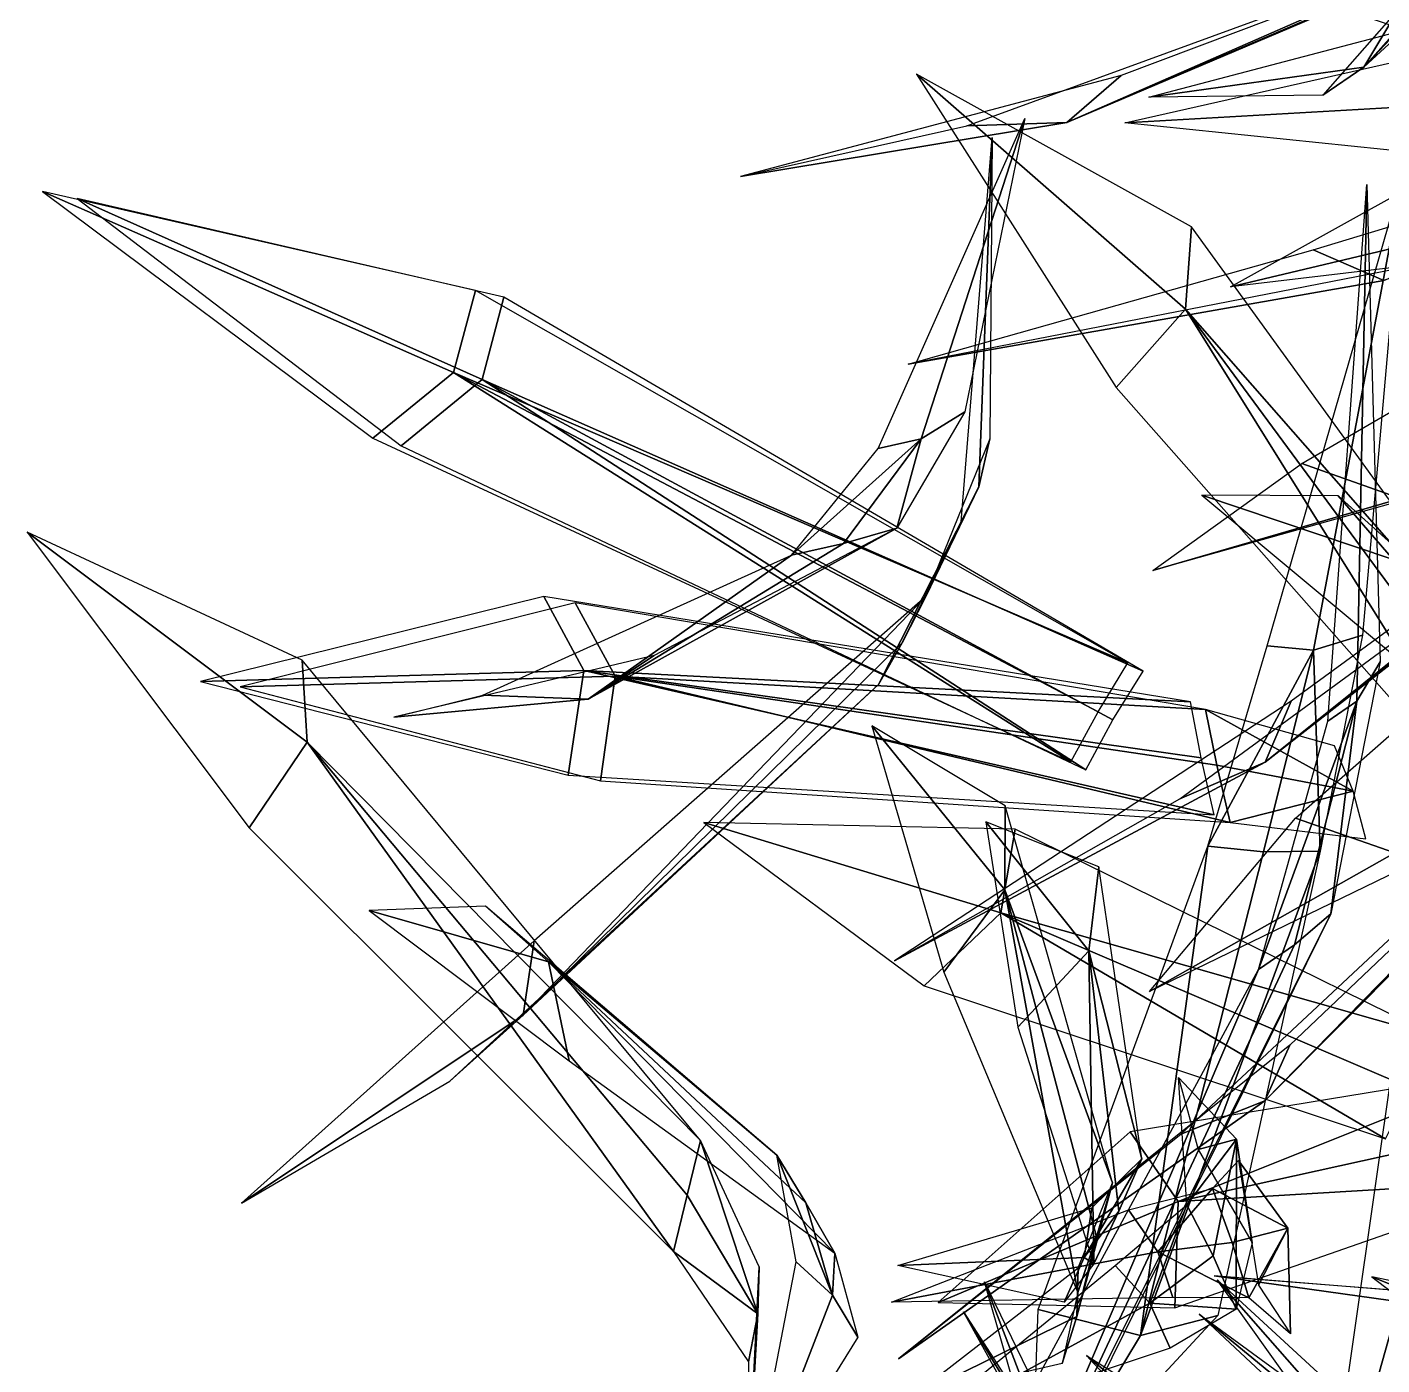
# Model space of a CAD drawing. Extents: x -26.4 to 26.4, y -33.5 to 33.5.
# Drawn here: x -26.1 to -16.46, y 8.46 to 17.98 of the extents above; entities that cross this region are included whole.
import ezdxf

# ---------------------------------------------------------------- set-up
doc = ezdxf.new("R2010")
doc.units = 0

msp = doc.modelspace()

# ---------------------------------------------------------------- linework, layer by layer
at = {"layer": 'weed040', "color": 3}
for points in [[(-14.78527, 18.96496, -4.62359), (-18.31591, 17.63452, 3.82781), (-18.70117, 17.2987, 3.50848)], [(-14.78527, 18.96496, -4.62359), (-18.70117, 17.2987, 3.50848), (-15.12475, 18.83276, -4.81475)], [(-15.12475, 18.83276, -4.81475), (-18.70117, 17.2987, 3.50848), (-15.44519, 18.72766, -5.06341)], [(-15.44519, 18.72766, -5.06341), (-18.70117, 17.2987, 3.50848), (-19.41235, 17.27636, 3.25286)], [(-15.66638, 18.54492, -4.42913), (-15.9956, 18.32775, -4.30828), (-16.59033, 17.69201, -7.05596)], [(-16.3695, 17.9392, -7.21453), (-15.66638, 18.54492, -4.42913), (-16.59033, 17.69201, -7.05596)], [(-16.59033, 17.69201, -7.05596), (-15.9956, 18.32775, -4.30828), (-16.34167, 18.10803, -4.25372)], [(-10.66357, 18.30102, -8.1026), (-16.44824, 16.1759, -2.41094), (-16.95104, 16.39489, -2.81744)], [(-14.76989, 17.97949, -6.05255), (-15.08081, 17.82348, -6.00933), (-16.60314, 18.29223, -10.82904)], [(-16.79174, 18.12414, -10.71771), (-14.34179, 18.02819, -6.28692), (-14.35937, 17.66088, -6.23052)], [(-14.35937, 17.66088, -6.23052), (-14.49121, 17.33862, -6.26239), (-16.79174, 18.12414, -10.71771)], [(-16.59033, 17.69201, -7.05596), (-16.34167, 18.10803, -4.25372), (-16.8811, 17.49316, -7.0252)], [(-18.11816, 17.47961, -11.94671), (-16.3695, 17.9392, -7.21453), (-16.59033, 17.69201, -7.05596)], [(-18.28881, 17.29724, -11.83831), (-16.15893, 17.77734, -7.26763), (-16.13146, 17.41992, -7.18707)], [(-21.02404, 16.91455, 7.74517), (-18.70117, 17.2987, 3.50848), (-18.31591, 17.63452, 3.82781)], [(-19.77124, 17.64367, 5.19927), (-18.35217, 15.41528, 1.21087), (-17.85705, 15.97192, 1.0783)], [(-19.77124, 17.64367, 5.19927), (-17.85705, 15.97192, 1.0783), (-17.81494, 16.55639, 0.93585)], [(-16.59033, 17.69201, -7.05596), (-16.8811, 17.49316, -7.0252), (-18.11816, 17.47961, -11.94671)], [(-16.13146, 17.41992, -7.18707), (-16.22082, 17.08264, -7.20684), (-18.28881, 17.29724, -11.83831)], [(-21.02404, 16.91455, 7.74517), (-19.41235, 17.27636, 3.25286), (-18.70117, 17.2987, 3.50848)], [(-19.73754, 15.0498, -8.65521), (-20.04296, 14.97949, -8.81378), (-19.00109, 17.3269, -12.06427)], [(-19.00109, 17.3269, -12.06427), (-19.42736, 15.24169, -8.59185), (-19.73754, 15.0498, -8.65521)], [(-17.53808, 16.13159, 2.80792), (-15.48547, 17.2716, -0.82122), (-15.10278, 16.708, -0.78387)], [(-19.32666, 14.70776, -8.76287), (-19.45263, 14.45983, -8.97235), (-19.23254, 17.19177, -12.11993)], [(-19.23254, 17.19177, -12.11993), (-19.24975, 15.05053, -8.65411), (-19.32666, 14.70776, -8.76287)], [(-16.94848, 13.54687, -5.7442), (-17.27661, 13.578, -5.85699), (-16.30908, 16.93066, -9.54217)], [(-16.30908, 16.93066, -9.54217), (-16.59875, 13.65344, -5.69036), (-16.94848, 13.54687, -5.7442)], [(-25.9873, 16.80834, -0.83404), (-23.63732, 15.05383, -4.61553), (-23.06311, 15.52148, -4.47528)], [(-25.9873, 16.80834, -0.83404), (-23.06311, 15.52148, -4.47528), (-22.90783, 16.10522, -4.46502)], [(-16.6394, 13.18432, -6.01519), (-16.84484, 13.04113, -6.25872), (-16.56762, 16.85815, -9.58758)], [(-16.56762, 16.85815, -9.58758), (-16.47387, 13.46228, -5.83465), (-16.6394, 13.18432, -6.01519)], [(-25.74121, 16.75964, -0.49639), (-22.85986, 15.47167, -4.17352), (-22.70532, 16.05651, -4.16876)], [(-25.74121, 16.75964, -0.49639), (-23.43518, 15, -4.30206), (-22.85986, 15.47167, -4.17352)], [(-17.53808, 16.13159, 2.80792), (-15.10278, 16.708, -0.78387), (-14.71606, 16.46447, -0.48577)], [(-13.88586, 16.69995, -6.26202), (-16.32922, 14.62609, 2.44647), (-17.03088, 14.87402, 2.33001)], [(-15.18701, 12.92651, -7.16436), (-17.81494, 16.55639, 0.93585), (-17.85705, 15.97192, 1.0783)], [(-19.82983, 15.58154, 0.3023), (-16.95104, 16.39489, -2.81744), (-16.44824, 16.1759, -2.41094)], [(-19.82983, 15.58154, 0.3023), (-16.44824, 16.1759, -2.41094), (-16.1798, 16.29125, -1.94842)], [(-18.26794, 13.45495, -12.02728), (-22.90783, 16.10522, -4.46502), (-23.06311, 15.52148, -4.47528)], [(-13.05676, 16.14074, -6.16351), (-17.10668, 13.18395, 1.62066), (-17.29125, 12.75, 1.24383)], [(-13.05676, 16.14074, -6.16351), (-17.29125, 12.75, 1.24383), (-13.2893, 15.90417, -6.40447)], [(-18.15991, 13.39782, -11.78448), (-22.70532, 16.05651, -4.16876), (-22.85986, 15.47167, -4.17352)], [(-15.48291, 12.16369, -7.04864), (-17.85705, 15.97192, 1.0783), (-18.35217, 15.41528, 1.21087)], [(-15.18701, 12.92651, -7.16436), (-17.85705, 15.97192, 1.0783), (-15.33532, 12.55078, -7.07171)], [(-15.33532, 12.55078, -7.07171), (-17.85705, 15.97192, 1.0783), (-15.48291, 12.16369, -7.04864)], [(-13.2893, 15.90417, -6.40447), (-17.29125, 12.75, 1.24383), (-13.50427, 15.70751, -6.70074)], [(-13.50427, 15.70751, -6.70074), (-17.29125, 12.75, 1.24383), (-17.8977, 12.48962, 0.87615)], [(-18.67443, 12.75256, -12.17266), (-23.06311, 15.52148, -4.47528), (-23.63732, 15.05383, -4.61553)], [(-18.47924, 13.10742, -12.06829), (-23.06311, 15.52148, -4.47528), (-18.67443, 12.75256, -12.17266)], [(-18.26794, 13.45495, -12.02728), (-23.06311, 15.52148, -4.47528), (-18.47924, 13.10742, -12.06829)], [(-18.56677, 12.69616, -11.92291), (-22.85986, 15.47167, -4.17352), (-23.43518, 15, -4.30206)], [(-18.15991, 13.39782, -11.78448), (-22.85986, 15.47167, -4.17352), (-18.37487, 13.04956, -11.8222)], [(-18.37487, 13.04956, -11.8222), (-22.85986, 15.47167, -4.17352), (-18.56677, 12.69616, -11.92291)], [(-19.42736, 15.24169, -8.59185), (-19.91076, 14.41369, -5.81561), (-19.73754, 15.0498, -8.65521)], [(-19.73754, 15.0498, -8.65521), (-20.66076, 14.22253, -6.09869), (-20.04296, 14.97949, -8.81378)], [(-19.73754, 15.0498, -8.65521), (-20.29125, 14.30529, -5.92547), (-20.66076, 14.22253, -6.09869)], [(-19.91076, 14.41369, -5.81561), (-20.29125, 14.30529, -5.92547), (-19.73754, 15.0498, -8.65521)], [(-19.24975, 15.05053, -8.65411), (-19.70568, 13.92736, -5.97857), (-19.32666, 14.70776, -8.76287)], [(-13.96899, 15.0791, -5.86541), (-16.3684, 12.1051, 2.59698), (-17.07519, 12.35046, 2.5014)], [(-18.09106, 14.11267, 6.93072), (-17.03088, 14.87402, 2.33001), (-16.32922, 14.62609, 2.44647)], [(-18.09106, 14.11267, 6.93072), (-16.32922, 14.62609, 2.44647), (-15.81689, 14.7517, 2.73907)], [(-19.32666, 14.70776, -8.76287), (-20.04187, 13.30187, -6.39569), (-19.45263, 14.45983, -8.97235)], [(-19.32666, 14.70776, -8.76287), (-19.87268, 13.59851, -6.15582), (-20.04187, 13.30187, -6.39569)], [(-19.70568, 13.92736, -5.97857), (-19.87268, 13.59851, -6.15582), (-19.32666, 14.70776, -8.76287)], [(-17.74206, 14.64843, 6.44366), (-16.32885, 13.47106, 2.02532), (-16.38012, 14.19177, 1.81695)], [(-17.74206, 14.64843, 6.44366), (-16.38012, 14.19177, 1.81695), (-16.77124, 14.64294, 1.72979)], [(-14.66882, 12.75292, -7.08599), (-16.77124, 14.64294, 1.72979), (-16.38012, 14.19177, 1.81695)], [(-13.1289, 14.52612, -5.82073), (-17.11584, 10.73693, 1.62725), (-17.29309, 10.33996, 1.21197)], [(-13.1289, 14.52612, -5.82073), (-17.29309, 10.33996, 1.21197), (-13.35815, 14.30932, -6.08404)], [(-26.0968, 14.38439, 5.7713), (-24.51843, 12.28271, 1.77447), (-24.10534, 12.89172, 1.617)], [(-26.0968, 14.38439, 5.7713), (-24.10534, 12.89172, 1.617), (-24.1394, 13.47546, 1.46759)], [(-19.91076, 14.41369, -5.81561), (-21.63781, 13.50769, 3.23236), (-22.10729, 13.19824, 3.01409)], [(-19.91076, 14.41369, -5.81561), (-22.10729, 13.19824, 3.01409), (-20.29125, 14.30529, -5.92547)], [(-20.29125, 14.30529, -5.92547), (-22.10729, 13.19824, 3.01409), (-20.66076, 14.22253, -6.09869)], [(-13.35815, 14.30932, -6.08404), (-17.29309, 10.33996, 1.21197), (-13.57092, 14.13903, -6.39642)], [(-20.66076, 14.22253, -6.09869), (-22.10729, 13.19824, 3.01409), (-22.85473, 13.22644, 2.91522)], [(-13.57092, 14.13903, -6.39642), (-17.29309, 10.33996, 1.21197), (-17.89111, 10.10412, 0.82159)], [(-24.86267, 13.32238, 0.26678), (-22.13732, 13.40222, -3.73883), (-22.42077, 13.92773, -3.83807)], [(-24.58032, 13.28466, 0.60076), (-21.9143, 13.3612, -3.44073), (-22.19921, 13.88269, -3.53961)], [(-19.70568, 13.92736, -5.97857), (-22.48999, 11.47924, 2.50543), (-22.56872, 10.95117, 2.22052)], [(-19.70568, 13.92736, -5.97857), (-22.56872, 10.95117, 2.22052), (-19.87268, 13.59851, -6.15582)], [(-17.82226, 13.17883, -11.84088), (-22.42077, 13.92773, -3.83807), (-22.13732, 13.40222, -3.73883)], [(-17.71643, 13.12426, -11.60247), (-22.19921, 13.88269, -3.53961), (-21.9143, 13.3612, -3.44073)], [(-19.87268, 13.59851, -6.15582), (-22.56872, 10.95117, 2.22052), (-20.04187, 13.30187, -6.39569)], [(-16.59875, 13.65344, -5.69036), (-16.89904, 12.11645, -3.20452), (-16.94848, 13.54687, -5.7442)], [(-23.48828, 13.0686, 7.65472), (-22.10729, 13.19824, 3.01409), (-21.63781, 13.50769, 3.23236)], [(-16.94848, 13.54687, -5.7442), (-17.69995, 12.15161, -3.38177), (-17.27661, 13.578, -5.85699)], [(-16.94848, 13.54687, -5.7442), (-17.30407, 12.11206, -3.26861), (-17.69995, 12.15161, -3.38177)], [(-16.89904, 12.11645, -3.20452), (-17.30407, 12.11206, -3.26861), (-16.94848, 13.54687, -5.7442)], [(-24.86267, 13.32238, 0.26678), (-22.24829, 12.65808, -3.68609), (-22.13732, 13.40222, -3.73883)], [(-21.30676, 10.05761, -6.65716), (-24.1394, 13.47546, 1.46759), (-24.10534, 12.89172, 1.617)], [(-17.6549, 12.37426, -11.80096), (-22.13732, 13.40222, -3.73883), (-22.24829, 12.65808, -3.68609)], [(-17.74719, 12.77929, -11.78887), (-22.13732, 13.40222, -3.73883), (-17.6549, 12.37426, -11.80096)], [(-17.82226, 13.17883, -11.84088), (-22.13732, 13.40222, -3.73883), (-17.74719, 12.77929, -11.78887)], [(-16.47387, 13.46228, -5.83465), (-16.82543, 11.67187, -3.52679), (-16.6394, 13.18432, -6.01519)], [(-24.58032, 13.28466, 0.60076), (-22.01977, 12.61633, -3.38433), (-21.9143, 13.3612, -3.44073)], [(-20.04187, 13.30187, -6.39569), (-22.56872, 10.95117, 2.22052), (-23.0902, 10.48095, 1.95904)], [(-17.54101, 12.32116, -11.56292), (-21.9143, 13.3612, -3.44073), (-22.01977, 12.61633, -3.38433)], [(-17.71643, 13.12426, -11.60247), (-21.9143, 13.3612, -3.44073), (-17.63549, 12.72729, -11.55084)], [(-17.63549, 12.72729, -11.55084), (-21.9143, 13.3612, -3.44073), (-17.54101, 12.32116, -11.56292)], [(-23.48828, 13.0686, 7.65472), (-22.85473, 13.22644, 2.91522), (-22.10729, 13.19824, 3.01409)], [(-19.92797, 11.33715, 5.05059), (-17.29125, 12.75, 1.24383), (-17.10668, 13.18395, 1.62066)], [(-16.7976, 12.86535, -13.25592), (-17.71643, 13.12426, -11.60247), (-16.6643, 12.54309, -13.1347)], [(-17.71643, 13.12426, -11.60247), (-17.63549, 12.72729, -11.55084), (-16.6643, 12.54309, -13.1347)], [(-16.6394, 13.18432, -6.01519), (-17.33886, 11.2738, -4.03106), (-16.84484, 13.04113, -6.25872)], [(-16.6394, 13.18432, -6.01519), (-17.08288, 11.45104, -3.75457), (-17.33886, 11.2738, -4.03106)], [(-16.82543, 11.67187, -3.52679), (-17.08288, 11.45104, -3.75457), (-16.6394, 13.18432, -6.01519)], [(-20.08801, 13.00854, 9.4085), (-19.57641, 11.25476, 4.98907), (-19.14208, 11.84216, 4.80413)], [(-20.08801, 13.00854, 9.4085), (-19.14208, 11.84216, 4.80413), (-19.14099, 12.43981, 4.7254)], [(-21.49975, 9.26953, -6.52313), (-24.10534, 12.89172, 1.617), (-24.51843, 12.28271, 1.77447)], [(-21.30676, 10.05761, -6.65716), (-24.10534, 12.89172, 1.617), (-21.4027, 9.67089, -6.55682)], [(-21.4027, 9.67089, -6.55682), (-24.10534, 12.89172, 1.617), (-21.49975, 9.26953, -6.52313)], [(-19.92797, 11.33715, 5.05059), (-17.8977, 12.48962, 0.87615), (-17.29125, 12.75, 1.24383)], [(-16.6643, 12.54309, -13.1347), (-17.63549, 12.72729, -11.55084), (-17.54101, 12.32116, -11.56292)], [(-16.6643, 12.54309, -13.1347), (-17.54101, 12.32116, -11.56292), (-16.57495, 12.20471, -13.15521)], [(-18.3767, 9.75732, -4.1054), (-19.14099, 12.43981, 4.7254), (-19.14208, 11.84216, 4.80413)], [(-18.1145, 11.11816, 7.00616), (-17.07519, 12.35046, 2.5014), (-16.3684, 12.1051, 2.59698)], [(-21.28369, 12.31933, 4.67449), (-19.71704, 11.15808, 0.30523), (-19.17175, 11.67736, 0.36016)], [(-21.28369, 12.31933, 4.67449), (-19.17175, 11.67736, 0.36016), (-19.06994, 12.27246, 0.40008)], [(-19.27758, 12.32409, 9.80364), (-18.54663, 11.40673, 5.10369), (-18.47521, 12.00549, 5.06707)], [(-19.27758, 12.32409, 9.80364), (-19.0509, 10.86584, 5.24981), (-18.54663, 11.40673, 5.10369)], [(-16.06884, 10.79443, -8.2359), (-19.06994, 12.27246, 0.40008), (-19.17175, 11.67736, 0.36016)], [(-17.69995, 12.15161, -3.38177), (-18.17895, 8.67187, 5.20843), (-18.90478, 8.85717, 5.26373)], [(-17.30407, 12.11206, -3.26861), (-18.17895, 8.67187, 5.20843), (-17.69995, 12.15161, -3.38177)], [(-18.1145, 11.11816, 7.00616), (-16.3684, 12.1051, 2.59698), (-15.85644, 12.2135, 2.89874)], [(-16.89904, 12.11645, -3.20452), (-17.62744, 8.81323, 5.41314), (-18.17895, 8.67187, 5.20843)], [(-16.89904, 12.11645, -3.20452), (-18.17895, 8.67187, 5.20843), (-17.30407, 12.11206, -3.26861)], [(-18.16796, 9.92871, -3.95269), (-18.47521, 12.00549, 5.06707), (-18.54663, 11.40673, 5.10369)], [(-18.6228, 8.97839, -4.00762), (-19.14208, 11.84216, 4.80413), (-19.57641, 11.25476, 4.98907)], [(-18.3767, 9.75732, -4.1054), (-19.14208, 11.84216, 4.80413), (-18.49096, 9.37243, -4.02264)], [(-18.49096, 9.37243, -4.02264), (-19.14208, 11.84216, 4.80413), (-18.6228, 8.97839, -4.00762)], [(-23.66442, 11.69348, 6.99517), (-22.38891, 11.32983, 2.33441), (-22.83642, 11.72534, 2.25054)], [(-23.66442, 11.69348, 6.99517), (-22.24169, 10.62414, 2.5556), (-22.38891, 11.32983, 2.33441)], [(-20.76513, 9.95397, -6.59674), (-22.83642, 11.72534, 2.25054), (-22.38891, 11.32983, 2.33441)], [(-16.43432, 10.0697, -8.36224), (-19.17175, 11.67736, 0.36016), (-19.71704, 11.15808, 0.30523)], [(-16.82543, 11.67187, -3.52679), (-19.21569, 6.88549, 3.93182), (-17.08288, 11.45104, -3.75457)], [(-16.82543, 11.67187, -3.52679), (-18.98937, 7.2821, 4.32879), (-19.21569, 6.88549, 3.93182)], [(-16.06884, 10.79443, -8.2359), (-19.17175, 11.67736, 0.36016), (-16.25561, 10.43041, -8.26519)], [(-16.25561, 10.43041, -8.26519), (-19.17175, 11.67736, 0.36016), (-16.43432, 10.0697, -8.36224)], [(-16.58337, 7.04516, -5.24652), (-15.54333, 11.73779, 2.58673), (-16.92724, 6.82141, -5.16815)], [(-16.92724, 6.82141, -5.16815), (-15.54333, 11.73779, 2.58673), (-16.24462, 11.5913, 2.8233)], [(-16.26184, 7.2517, -5.3919), (-15.54333, 11.73779, 2.58673), (-16.58337, 7.04516, -5.24652)], [(-24.5708, 9.61303, 6.42498), (-22.56872, 10.95117, 2.22052), (-22.48999, 11.47924, 2.50543)], [(-17.08288, 11.45104, -3.75457), (-19.21569, 6.88549, 3.93182), (-17.33886, 11.2738, -4.03106)], [(-18.51, 9.18054, -3.90985), (-18.54663, 11.40673, 5.10369), (-19.0509, 10.86584, 5.24981)], [(-18.16796, 9.92871, -3.95269), (-18.54663, 11.40673, 5.10369), (-18.33129, 9.55554, -3.8963)], [(-18.33129, 9.55554, -3.8963), (-18.54663, 11.40673, 5.10369), (-18.51, 9.18054, -3.90985)], [(-20.35095, 9.25634, -6.47882), (-22.38891, 11.32983, 2.33441), (-22.24169, 10.62414, 2.5556)], [(-20.55712, 9.61633, -6.50665), (-22.38891, 11.32983, 2.33441), (-20.35095, 9.25634, -6.47882)], [(-20.76513, 9.95397, -6.59674), (-22.38891, 11.32983, 2.33441), (-20.55712, 9.61633, -6.50665)], [(-17.33886, 11.2738, -4.03106), (-19.21569, 6.88549, 3.93182), (-19.85803, 6.61486, 3.65057)], [(-24.5708, 9.61303, 6.42498), (-23.0902, 10.48095, 1.95904), (-22.56872, 10.95117, 2.22052)], [(-19.89941, 8.50451, 4.8587), (-17.29309, 10.33996, 1.21197), (-17.11584, 10.73693, 1.62725)], [(-15.57446, 10.55895, -8.18096), (-18.25219, 10.11914, 0.67108), (-17.90905, 9.62402, 0.64727)], [(-15.57446, 10.55895, -8.18096), (-17.90905, 9.62402, 0.64727), (-15.44848, 10.16821, -8.19012)], [(-17.84936, 9.60168, -4.16583), (-17.90832, 10.50585, 5.0473), (-17.49597, 10.06787, 4.99493)], [(-17.76843, 9.99353, 9.83184), (-17.49597, 10.06787, 4.99493), (-17.90832, 10.50585, 5.0473)], [(-19.89941, 8.50451, 4.8587), (-17.89111, 10.10412, 0.82159), (-17.29309, 10.33996, 1.21197)], [(-19.61706, 8.90625, 5.1242), (-17.90905, 9.62402, 0.64727), (-18.25219, 10.11914, 0.67108)], [(-15.44848, 10.16821, -8.19012), (-17.90905, 9.62402, 0.64727), (-15.3269, 9.77893, -8.26702)], [(-21.30676, 10.05761, -6.65716), (-21.4027, 9.67089, -6.55682), (-20.8988, 8.82531, -9.26861)], [(-20.89001, 9.15966, -9.42205), (-21.30676, 10.05761, -6.65716), (-20.8988, 8.82531, -9.26861)], [(-17.84936, 9.60168, -4.16583), (-17.49597, 10.06787, 4.99493), (-17.66149, 9.23767, -4.15521)], [(-17.76843, 9.99353, 9.83184), (-17.38391, 9.33178, 5.10809), (-17.49597, 10.06787, 4.99493)], [(-17.66149, 9.23767, -4.15521), (-17.49597, 10.06787, 4.99493), (-17.49707, 8.859, -4.20794)], [(-17.49707, 8.859, -4.20794), (-17.49597, 10.06787, 4.99493), (-17.38391, 9.33178, 5.10809)], [(-20.76513, 9.95397, -6.59674), (-20.55712, 9.61633, -6.50665), (-20.36889, 8.95861, -9.30889)], [(-20.62597, 9.19665, -9.43194), (-20.76513, 9.95397, -6.59674), (-20.36889, 8.95861, -9.30889)], [(-18.16796, 9.92871, -3.95269), (-18.33129, 9.55554, -3.8963), (-18.57849, 9.22741, -6.75274)], [(-18.52465, 9.58081, -6.84759), (-18.16796, 9.92871, -3.95269), (-18.57849, 9.22741, -6.75274)], [(-17.66479, 9.7163, -4.03656), (-17.48132, 9.91625, 5.21502), (-17.12902, 9.43395, 5.1231)], [(-17.33959, 9.02893, 9.9461), (-17.12902, 9.43395, 5.1231), (-17.48132, 9.91625, 5.21502)], [(-18.6206, 9.15307, -6.96881), (-18.3767, 9.75732, -4.1054), (-18.63195, 8.80737, -6.84649)], [(-18.3767, 9.75732, -4.1054), (-18.49096, 9.37243, -4.02264), (-18.63195, 8.80737, -6.84649)], [(-15.3269, 9.77893, -8.26702), (-17.90905, 9.62402, 0.64727), (-17.93359, 8.86926, 0.64801)], [(-20.8988, 8.82531, -9.26861), (-21.4027, 9.67089, -6.55682), (-21.49975, 9.26953, -6.52313)], [(-18.26354, 9.56652, -6.91058), (-17.66479, 9.7163, -4.03656), (-18.05407, 9.26623, -6.8941)], [(-17.66479, 9.7163, -4.03656), (-17.5249, 9.33288, -4.05853), (-18.05407, 9.26623, -6.8941)], [(-17.66479, 9.7163, -4.03656), (-17.12902, 9.43395, 5.1231), (-17.5249, 9.33288, -4.05853)], [(-20.36889, 8.95861, -9.30889), (-20.55712, 9.61633, -6.50665), (-20.35095, 9.25634, -6.47882)], [(-19.94775, 8.90808, -11.63946), (-18.26354, 9.56652, -6.91058), (-18.05407, 9.26623, -6.8941)], [(-19.90307, 9.17028, -11.70318), (-18.52465, 9.58081, -6.84759), (-18.57849, 9.22741, -6.75274)], [(-19.61706, 8.90625, 5.1242), (-17.93359, 8.86926, 0.64801), (-17.90905, 9.62402, 0.64727)], [(-18.57849, 9.22741, -6.75274), (-18.33129, 9.55554, -3.8963), (-18.51, 9.18054, -3.90985)], [(-18.35839, 9.17028, -7.0263), (-17.84936, 9.60168, -4.16583), (-18.11047, 8.90039, -6.98345)], [(-17.84936, 9.60168, -4.16583), (-17.66149, 9.23767, -4.15521), (-18.11047, 8.90039, -6.98345)], [(-18.63195, 8.80737, -6.84649), (-18.49096, 9.37243, -4.02264), (-18.6228, 8.97839, -4.00762)], [(-17.5249, 9.33288, -4.05853), (-17.12902, 9.43395, 5.1231), (-17.40734, 8.93994, -4.14276)], [(-17.40734, 8.93994, -4.14276), (-17.12902, 9.43395, 5.1231), (-17.11035, 8.68322, 5.17987)], [(-17.33959, 9.02893, 9.9461), (-17.11035, 8.68322, 5.17987), (-17.12902, 9.43395, 5.1231)], [(-20.8988, 8.82531, -9.26861), (-21.49975, 9.26953, -6.52313), (-20.96655, 8.48327, -9.2492)], [(-20.36889, 8.95861, -9.30889), (-20.35095, 9.25634, -6.47882), (-20.18908, 8.66088, -9.29754)], [(-18.05407, 9.26623, -6.8941), (-17.94787, 8.94177, -6.9754), (-19.94775, 8.90808, -11.63946)], [(-18.05407, 9.26623, -6.8941), (-17.5249, 9.33288, -4.05853), (-17.40734, 8.93994, -4.14276)], [(-18.05407, 9.26623, -6.8941), (-17.40734, 8.93994, -4.14276), (-17.94787, 8.94177, -6.9754)], [(-20.97644, 7.39196, -13.02593), (-20.62597, 9.19665, -9.43194), (-20.36889, 8.95861, -9.30889)], [(-20.96691, 7.64172, -13.1314), (-20.89001, 9.15966, -9.42205), (-20.8988, 8.82531, -9.26861)], [(-18.57849, 9.22741, -6.75274), (-18.72021, 8.90771, -6.77471), (-19.90307, 9.17028, -11.70318)], [(-19.83715, 7.95886, -11.71893), (-18.35839, 9.17028, -7.0263), (-18.11047, 8.90039, -6.98345)], [(-18.57849, 9.22741, -6.75274), (-18.51, 9.18054, -3.90985), (-18.72021, 8.90771, -6.77471)], [(-18.11047, 8.90039, -6.98345), (-17.66149, 9.23767, -4.15521), (-17.49707, 8.859, -4.20794)], [(-19.8225, 8.2218, -11.80059), (-18.6206, 9.15307, -6.96881), (-18.63195, 8.80737, -6.84649)], [(-17.65454, 9.09594, 5.12017), (-14.92846, 8.88281, 1.19), (-14.34912, 8.63415, 1.60565)], [(-17.65454, 9.09594, 5.12017), (-14.34912, 8.63415, 1.60565), (-13.96569, 8.79675, 2.04034)], [(-17.63293, 9.06774, -8.94378), (-15.27233, 6.89392, -5.02532), (-15.43603, 6.56506, -5.0462)], [(-15.43603, 6.56506, -5.0462), (-15.68945, 6.3402, -5.13116), (-17.63293, 9.06774, -8.94378)], [(-16.53173, 9.08825, 7.84002), (-14.50878, 7.54614, 3.7846), (-14.46813, 8.25659, 3.53741)], [(-16.53173, 9.08825, 7.84002), (-14.46813, 8.25659, 3.53741), (-14.80139, 8.72753, 3.3609)], [(-18.0288, 5.76232, -7.10504), (-18.29321, 5.58435, -7.25738), (-19.2871, 9.05383, -10.82684)], [(-19.2871, 9.05383, -10.82684), (-17.83508, 6.05639, -7.00726), (-18.0288, 5.76232, -7.10504)], [(-18.63195, 8.80737, -6.84649), (-18.6228, 8.97839, -4.00762), (-18.73413, 8.47192, -6.84869)], [(-20.36889, 8.95861, -9.30889), (-20.18908, 8.66088, -9.29754), (-20.97644, 7.39196, -13.02593)], [(-18.11047, 8.90039, -6.98345), (-17.96691, 8.58251, -7.04022), (-19.83715, 7.95886, -11.71893)], [(-18.11047, 8.90039, -6.98345), (-17.49707, 8.859, -4.20794), (-17.96691, 8.58251, -7.04022)], [(-20.8988, 8.82531, -9.26861), (-20.96655, 8.48327, -9.2492), (-20.96691, 7.64172, -13.1314)], [(-18.63195, 8.80737, -6.84649), (-18.73413, 8.47192, -6.84869), (-19.8225, 8.2218, -11.80059)], [(-19.43688, 8.83923, -10.90118), (-17.604, 5.9989, -7.13104), (-17.53552, 5.69348, -7.32916)], [(-17.53552, 5.69348, -7.32916), (-17.57653, 5.46972, -7.59759), (-19.43688, 8.83923, -10.90118)], [(-18.95678, 7.37768, 9.80987), (-18.90478, 8.85717, 5.26373), (-18.17895, 8.67187, 5.20843)], [(-18.95678, 7.37768, 9.80987), (-18.17895, 8.67187, 5.20843), (-17.62744, 8.81323, 5.41314)], [(-17.75964, 8.82421, -8.96612), (-15.05371, 6.84411, -5.17144), (-14.97387, 6.52734, -5.33514)], [(-14.97387, 6.52734, -5.33514), (-15.01745, 6.25854, -5.55926), (-17.75964, 8.82421, -8.96612)], [(-18.56237, 8.52832, -10.01751), (-16.41381, 7.17114, -5.6358), (-16.52221, 6.81958, -5.6369)], [(-16.52221, 6.81958, -5.6369), (-16.72729, 6.54418, -5.72186), (-18.56237, 8.52832, -10.01751)]]:
    msp.add_3dface(points, dxfattribs=at)

doc.saveas('drawing.dxf')
